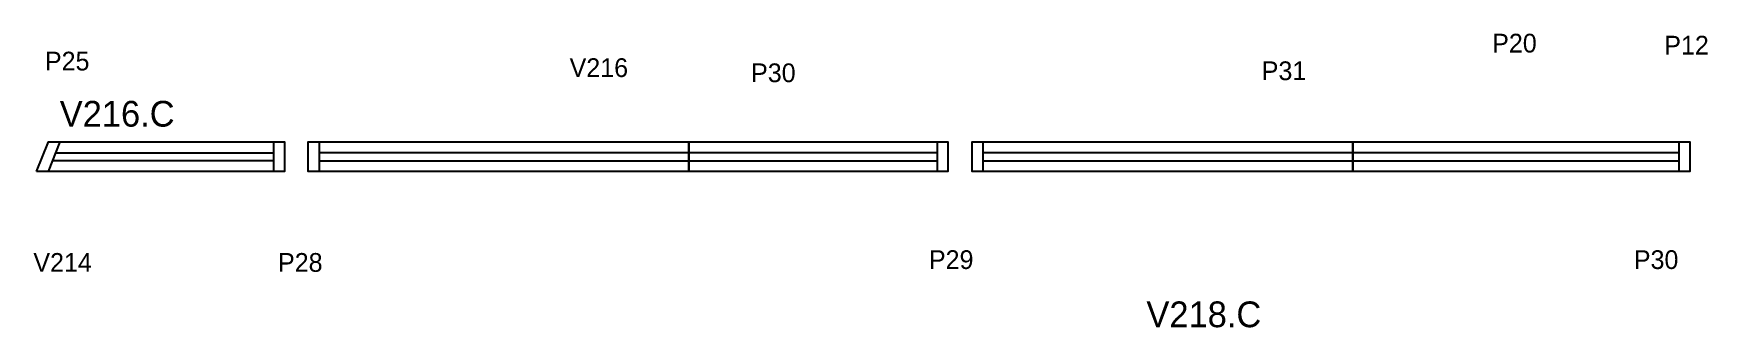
# Model space of a CAD drawing. Header units: metres. Extents: x 1712 to 2785, y 16385 to 16573.
import ezdxf

# ---------------------------------------------------------------- set-up
doc = ezdxf.new("R2010")
doc.units = ezdxf.units.M
for name, color, linetype in [('5', 7, 'Continuous'), ('NOMENCLATURA', 7, 'Continuous'), ('Painéis', 7, 'Continuous'), ('SARR_2.2x7', 7, 'Continuous')]:
    doc.layers.add(name, color=color, linetype=linetype)

msp = doc.modelspace()

# ---------------------------------------------------------------- linework, layer by layer
at = {"layer": 'Painéis', "color": 7, "lineweight": 25}
msp.add_lwpolyline([(1713.6, 16485), (1721.1, 16504), (1872.4, 16504), (1872.4, 16485), (1713.6, 16485)], dxfattribs=at)
for points in [[(2131.7, 16485), (1887.7, 16485), (1887.7, 16504), (2131.7, 16504)], [(2131.7, 16504), (2297.7, 16504), (2297.7, 16485), (2131.7, 16485)], [(2557.1, 16485), (2313.1, 16485), (2313.1, 16504), (2557.1, 16504)], [(2557.1, 16504), (2773.1, 16504), (2773.1, 16485), (2557.1, 16485)]]:
    msp.add_lwpolyline(points, close=True, dxfattribs=at)
at = {"layer": 'SARR_2.2x7', "color": 7, "lineweight": 25}
for p, q in [((1721.1, 16485), (1728.7, 16504)), ((1865.4, 16504), (1865.4, 16485)), ((1894.7, 16504), (1894.7, 16485)), ((2290.7, 16504), (2290.7, 16485)), ((2320.1, 16504), (2320.1, 16485)), ((2766.1, 16504), (2766.1, 16485)), ((1865.4, 16492), (1723.9, 16492)), ((1725.9, 16497), (1865.4, 16497)), ((2131.7, 16497), (1894.7, 16497)), ((1894.7, 16492), (2131.7, 16492)), ((2290.7, 16497), (2131.7, 16497)), ((2131.7, 16492), (2290.7, 16492)), ((2557.1, 16497), (2320.1, 16497)), ((2320.1, 16492), (2557.1, 16492)), ((2766.1, 16497), (2557.1, 16497)), ((2557.1, 16492), (2766.1, 16492))]:
    msp.add_line(p, q, dxfattribs=at)

# ---------------------------------------------------------------- texts
at = {"layer": '5', "color": 7, "lineweight": 25}
for s, p in [('P20', (2646.5, 16561.3)), ('P12', (2756.8, 16560)), ('P25', (1718.9, 16549.8)), ('V216', (2055.2, 16545.6)), ('P31', (2498.8, 16543.6)), ('P30', (2171.5, 16542.3)), ('V214', (1711.5, 16420.8)), ('P28', (1868.3, 16420.8)), ('P29', (2285.5, 16422.6)), ('P30', (2737.3, 16422.6))]:
    msp.add_text(s, height=12, dxfattribs=at).set_placement(p)
at = {"layer": 'NOMENCLATURA', "color": 7, "lineweight": 25}
for s, p in [('V216.C', (1728.4, 16513.8)), ('V218.C', (2424.9, 16385.3))]:
    msp.add_text(s, height=16.5, dxfattribs=at).set_placement(p)

doc.saveas('drawing.dxf')
